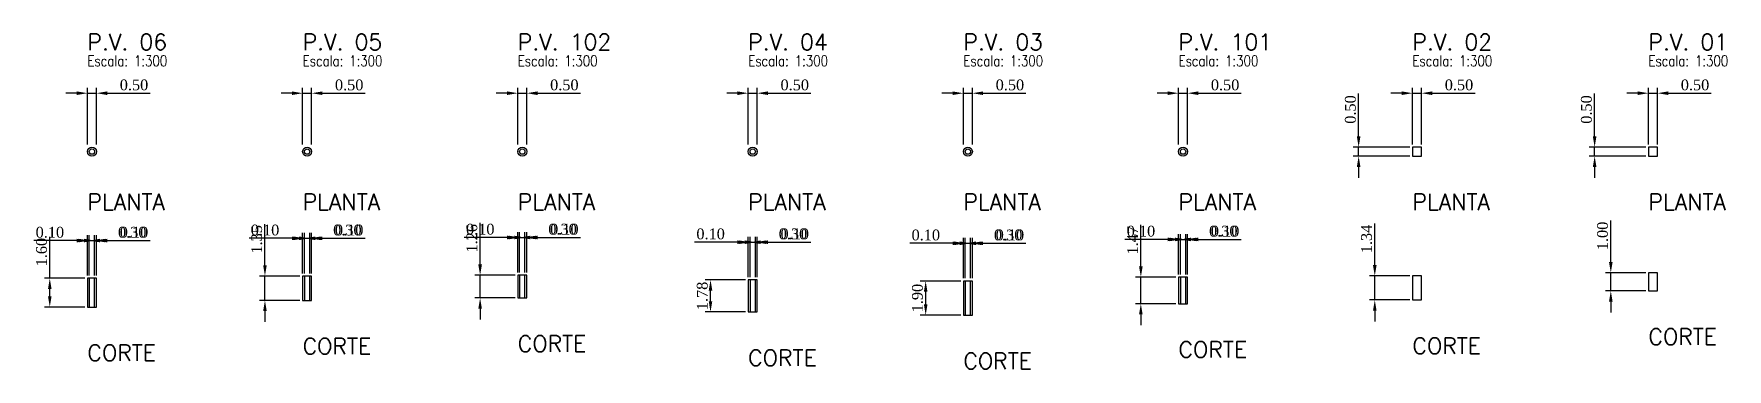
# Model space of a CAD drawing. Extents: x -44 to 14114764, y -20 to 289527804.
# Drawn here: x 360201.8 to 360296.2, y 7353289.8 to 7353308.5 of the extents above; entities that cross this region are included whole.
import ezdxf

# ---------------------------------------------------------------- set-up
doc = ezdxf.new("R2010")
doc.units = 0
doc.header["$PDMODE"] = 3
doc.header["$PDSIZE"] = 0.1
for name, color, linetype in [('DETALHE_POCO_COT', 8, 'Continuous'), ('DETALHE_POCO_FOR', 7, 'Continuous'), ('DETALHE_POCO_TIT', 5, 'Continuous'), ('DETALHE_POCO_TXT', 7, 'Continuous')]:
    doc.layers.add(name, color=color, linetype=linetype)
doc.styles.add('ROMANS', font='ROMANS.shx', dxfattribs={"height": 2})
doc.styles.get("Standard").update_dxf_attribs({"font": 'times.ttf'})
doc.dimstyles.new('ISO-25', dxfattribs={"dimtxt": 2.5, "dimasz": 2.5, "dimexe": 1.25, "dimexo": 0.625, "dimtad": 1, "dimtxsty": 'Standard', "dimcen": 2.5, "dimadec": 0, "dimazin": 0, "dimtfac": 1, "dimtmove": 0, "dimatfit": 3, "dimfxl": 1, "dimarcsym": 0})

# ---------------------------------------------------------------- blocks, each defined once
blk = doc.blocks.new('*D734')
at = {"layer": 'Defpoints', "color": 0, "transparency": 16777216}
for p in [(360205.302, 7353305.165), (360204.802, 7353302.165), (360205.302, 7353302.165)]:
    blk.add_point(p, dxfattribs=at)
at = {"layer": 'DETALHE_POCO_COT', "color": 0, "lineweight": -2, "transparency": 16777216}
for p, q in [((360204.802, 7353302.315), (360204.802, 7353305.465)), ((360205.302, 7353302.315), (360205.302, 7353305.465)), ((360204.202, 7353305.165), (360203.602, 7353305.165)), ((360204.802, 7353305.165), (360205.302, 7353305.165)), ((360205.902, 7353305.165), (360208.289, 7353305.165))]:
    blk.add_line(p, q, dxfattribs=at)
at = {"layer": 'DETALHE_POCO_COT', "color": 0, "transparency": 16777216}
for points in [[(360204.202, 7353305.265), (360204.202, 7353305.065), (360204.802, 7353305.165)], [(360205.902, 7353305.265), (360205.902, 7353305.065), (360205.302, 7353305.165)]]:
    blk.add_solid(points, dxfattribs=at)
at = {"layer": 'DETALHE_POCO_COT', "color": 0, "transparency": 16777216, "insert": (360207.395, 7353305.621), "char_height": 0.6, "attachment_point": 5}
blk.add_mtext('0.50', dxfattribs=at)
blk = doc.blocks.new('*D735')
at = {"layer": 'Defpoints', "color": 0, "transparency": 16777216}
for p in [(360202.702, 7353294.865), (360204.802, 7353294.865), (360204.802, 7353293.265)]:
    blk.add_point(p, dxfattribs=at)
at = {"layer": 'DETALHE_POCO_COT', "color": 0, "lineweight": -2, "transparency": 16777216}
for p, q in [((360202.702, 7353294.865), (360202.702, 7353297.18)), ((360204.652, 7353294.865), (360202.402, 7353294.865)), ((360202.702, 7353293.865), (360202.702, 7353294.265)), ((360204.652, 7353293.265), (360202.402, 7353293.265))]:
    blk.add_line(p, q, dxfattribs=at)
at = {"layer": 'DETALHE_POCO_COT', "color": 0, "transparency": 16777216}
for points in [[(360202.602, 7353294.265), (360202.802, 7353294.265), (360202.702, 7353294.865)], [(360202.602, 7353293.865), (360202.802, 7353293.865), (360202.702, 7353293.265)]]:
    blk.add_solid(points, dxfattribs=at)
at = {"layer": 'DETALHE_POCO_COT', "color": 0, "transparency": 16777216, "insert": (360202.246, 7353296.323), "char_height": 0.6, "attachment_point": 5, "rotation": 90}
blk.add_mtext('1.60', dxfattribs=at)
blk = doc.blocks.new('*D736')
at = {"layer": 'Defpoints', "color": 0, "transparency": 16777216}
for p in [(360204.902, 7353296.965), (360204.802, 7353294.865), (360204.902, 7353294.865)]:
    blk.add_point(p, dxfattribs=at)
at = {"layer": 'DETALHE_POCO_COT', "color": 0, "lineweight": -2, "transparency": 16777216}
for p, q in [((360204.202, 7353296.965), (360201.815, 7353296.965)), ((360204.802, 7353295.015), (360204.802, 7353297.265)), ((360204.902, 7353296.965), (360204.802, 7353296.965)), ((360204.902, 7353295.015), (360204.902, 7353297.265)), ((360205.502, 7353296.965), (360206.102, 7353296.965))]:
    blk.add_line(p, q, dxfattribs=at)
at = {"layer": 'DETALHE_POCO_COT', "color": 0, "transparency": 16777216}
for points in [[(360204.202, 7353297.065), (360204.202, 7353296.865), (360204.802, 7353296.965)], [(360205.502, 7353297.065), (360205.502, 7353296.865), (360204.902, 7353296.965)]]:
    blk.add_solid(points, dxfattribs=at)
at = {"layer": 'DETALHE_POCO_COT', "color": 0, "transparency": 16777216, "insert": (360202.708, 7353297.421), "char_height": 0.6, "attachment_point": 5}
blk.add_mtext('0.10', dxfattribs=at)
blk = doc.blocks.new('*D737')
at = {"layer": 'Defpoints', "color": 0, "transparency": 16777216}
for p in [(360205.202, 7353296.965), (360204.902, 7353294.865), (360205.202, 7353294.865)]:
    blk.add_point(p, dxfattribs=at)
at = {"layer": 'DETALHE_POCO_COT', "color": 0, "lineweight": -2, "transparency": 16777216}
for p, q in [((360204.302, 7353296.965), (360203.702, 7353296.965)), ((360204.902, 7353295.015), (360204.902, 7353297.265)), ((360204.902, 7353296.965), (360205.202, 7353296.965)), ((360205.202, 7353295.015), (360205.202, 7353297.265)), ((360205.802, 7353296.965), (360208.189, 7353296.965))]:
    blk.add_line(p, q, dxfattribs=at)
at = {"layer": 'DETALHE_POCO_COT', "color": 0, "transparency": 16777216}
for points in [[(360204.302, 7353297.065), (360204.302, 7353296.865), (360204.902, 7353296.965)], [(360205.802, 7353297.065), (360205.802, 7353296.865), (360205.202, 7353296.965)]]:
    blk.add_solid(points, dxfattribs=at)
at = {"layer": 'DETALHE_POCO_COT', "color": 0, "transparency": 16777216, "insert": (360207.295, 7353297.421), "char_height": 0.6, "attachment_point": 5}
blk.add_mtext('0.30', dxfattribs=at)
blk = doc.blocks.new('*D738')
at = {"layer": 'Defpoints', "color": 0, "transparency": 16777216}
for p in [(360205.302, 7353296.965), (360205.202, 7353294.865), (360205.302, 7353294.865)]:
    blk.add_point(p, dxfattribs=at)
at = {"layer": 'DETALHE_POCO_COT', "color": 0, "lineweight": -2, "transparency": 16777216}
for p, q in [((360204.602, 7353296.965), (360204.002, 7353296.965)), ((360205.202, 7353295.015), (360205.202, 7353297.265)), ((360205.202, 7353296.965), (360205.302, 7353296.965)), ((360205.302, 7353295.015), (360205.302, 7353297.265)), ((360205.902, 7353296.965), (360208.289, 7353296.965))]:
    blk.add_line(p, q, dxfattribs=at)
at = {"layer": 'DETALHE_POCO_COT', "color": 0, "transparency": 16777216}
for points in [[(360204.602, 7353297.065), (360204.602, 7353296.865), (360205.202, 7353296.965)], [(360205.902, 7353297.065), (360205.902, 7353296.865), (360205.302, 7353296.965)]]:
    blk.add_solid(points, dxfattribs=at)
at = {"layer": 'DETALHE_POCO_COT', "color": 0, "transparency": 16777216, "insert": (360207.395, 7353297.421), "char_height": 0.6, "attachment_point": 5}
blk.add_mtext('0.10', dxfattribs=at)
blk = doc.blocks.new('*D739')
at = {"layer": 'Defpoints', "color": 0, "transparency": 16777216}
for p in [(360217.291, 7353305.165), (360216.791, 7353302.165), (360217.291, 7353302.165)]:
    blk.add_point(p, dxfattribs=at)
at = {"layer": 'DETALHE_POCO_COT', "color": 0, "lineweight": -2, "transparency": 16777216}
for p, q in [((360216.791, 7353302.315), (360216.791, 7353305.465)), ((360217.291, 7353302.315), (360217.291, 7353305.465)), ((360216.191, 7353305.165), (360215.591, 7353305.165)), ((360216.791, 7353305.165), (360217.291, 7353305.165)), ((360217.891, 7353305.165), (360220.277, 7353305.165))]:
    blk.add_line(p, q, dxfattribs=at)
at = {"layer": 'DETALHE_POCO_COT', "color": 0, "transparency": 16777216}
for points in [[(360216.191, 7353305.265), (360216.191, 7353305.065), (360216.791, 7353305.165)], [(360217.891, 7353305.265), (360217.891, 7353305.065), (360217.291, 7353305.165)]]:
    blk.add_solid(points, dxfattribs=at)
at = {"layer": 'DETALHE_POCO_COT', "color": 0, "transparency": 16777216, "insert": (360219.384, 7353305.621), "char_height": 0.6, "attachment_point": 5}
blk.add_mtext('0.50', dxfattribs=at)
blk = doc.blocks.new('*D740')
at = {"layer": 'Defpoints', "color": 0, "transparency": 16777216}
for p in [(360214.691, 7353294.99), (360216.791, 7353294.99), (360216.791, 7353293.639)]:
    blk.add_point(p, dxfattribs=at)
at = {"layer": 'DETALHE_POCO_COT', "color": 0, "lineweight": -2, "transparency": 16777216}
for p, q in [((360214.691, 7353295.59), (360214.691, 7353297.878)), ((360216.641, 7353294.99), (360214.391, 7353294.99)), ((360214.691, 7353293.639), (360214.691, 7353294.99)), ((360216.641, 7353293.639), (360214.391, 7353293.639)), ((360214.691, 7353293.039), (360214.691, 7353292.439))]:
    blk.add_line(p, q, dxfattribs=at)
at = {"layer": 'DETALHE_POCO_COT', "color": 0, "transparency": 16777216}
for points in [[(360214.591, 7353295.59), (360214.791, 7353295.59), (360214.691, 7353294.99)], [(360214.591, 7353293.039), (360214.791, 7353293.039), (360214.691, 7353293.639)]]:
    blk.add_solid(points, dxfattribs=at)
at = {"layer": 'DETALHE_POCO_COT', "color": 0, "transparency": 16777216, "insert": (360214.235, 7353297.034), "char_height": 0.6, "attachment_point": 5, "rotation": 90}
blk.add_mtext('1.35', dxfattribs=at)
blk = doc.blocks.new('*D741')
at = {"layer": 'Defpoints', "color": 0, "transparency": 16777216}
for p in [(360216.891, 7353297.09), (360216.791, 7353294.99), (360216.891, 7353294.99)]:
    blk.add_point(p, dxfattribs=at)
at = {"layer": 'DETALHE_POCO_COT', "color": 0, "lineweight": -2, "transparency": 16777216}
for p, q in [((360216.191, 7353297.09), (360213.804, 7353297.09)), ((360216.791, 7353295.14), (360216.791, 7353297.39)), ((360216.891, 7353297.09), (360216.791, 7353297.09)), ((360216.891, 7353295.14), (360216.891, 7353297.39)), ((360217.491, 7353297.09), (360218.091, 7353297.09))]:
    blk.add_line(p, q, dxfattribs=at)
at = {"layer": 'DETALHE_POCO_COT', "color": 0, "transparency": 16777216}
for points in [[(360216.191, 7353297.19), (360216.191, 7353296.99), (360216.791, 7353297.09)], [(360217.491, 7353297.19), (360217.491, 7353296.99), (360216.891, 7353297.09)]]:
    blk.add_solid(points, dxfattribs=at)
at = {"layer": 'DETALHE_POCO_COT', "color": 0, "transparency": 16777216, "insert": (360214.697, 7353297.546), "char_height": 0.6, "attachment_point": 5}
blk.add_mtext('0.10', dxfattribs=at)
blk = doc.blocks.new('*D742')
at = {"layer": 'Defpoints', "color": 0, "transparency": 16777216}
for p in [(360217.191, 7353297.09), (360216.891, 7353294.99), (360217.191, 7353294.99)]:
    blk.add_point(p, dxfattribs=at)
at = {"layer": 'DETALHE_POCO_COT', "color": 0, "lineweight": -2, "transparency": 16777216}
for p, q in [((360216.291, 7353297.09), (360215.691, 7353297.09)), ((360216.891, 7353295.14), (360216.891, 7353297.39)), ((360216.891, 7353297.09), (360217.191, 7353297.09)), ((360217.191, 7353295.14), (360217.191, 7353297.39)), ((360217.791, 7353297.09), (360220.177, 7353297.09))]:
    blk.add_line(p, q, dxfattribs=at)
at = {"layer": 'DETALHE_POCO_COT', "color": 0, "transparency": 16777216}
for points in [[(360216.291, 7353297.19), (360216.291, 7353296.99), (360216.891, 7353297.09)], [(360217.791, 7353297.19), (360217.791, 7353296.99), (360217.191, 7353297.09)]]:
    blk.add_solid(points, dxfattribs=at)
at = {"layer": 'DETALHE_POCO_COT', "color": 0, "transparency": 16777216, "insert": (360219.284, 7353297.546), "char_height": 0.6, "attachment_point": 5}
blk.add_mtext('0.30', dxfattribs=at)
blk = doc.blocks.new('*D743')
at = {"layer": 'Defpoints', "color": 0, "transparency": 16777216}
for p in [(360217.291, 7353297.09), (360217.191, 7353294.99), (360217.291, 7353294.99)]:
    blk.add_point(p, dxfattribs=at)
at = {"layer": 'DETALHE_POCO_COT', "color": 0, "lineweight": -2, "transparency": 16777216}
for p, q in [((360216.591, 7353297.09), (360215.991, 7353297.09)), ((360217.191, 7353295.14), (360217.191, 7353297.39)), ((360217.191, 7353297.09), (360217.291, 7353297.09)), ((360217.291, 7353295.14), (360217.291, 7353297.39)), ((360217.891, 7353297.09), (360220.277, 7353297.09))]:
    blk.add_line(p, q, dxfattribs=at)
at = {"layer": 'DETALHE_POCO_COT', "color": 0, "transparency": 16777216}
for points in [[(360216.591, 7353297.19), (360216.591, 7353296.99), (360217.191, 7353297.09)], [(360217.891, 7353297.19), (360217.891, 7353296.99), (360217.291, 7353297.09)]]:
    blk.add_solid(points, dxfattribs=at)
at = {"layer": 'DETALHE_POCO_COT', "color": 0, "transparency": 16777216, "insert": (360219.384, 7353297.546), "char_height": 0.6, "attachment_point": 5}
blk.add_mtext('0.10', dxfattribs=at)
blk = doc.blocks.new('*D744')
at = {"layer": 'Defpoints', "color": 0, "transparency": 16777216}
for p in [(360229.279, 7353305.165), (360228.779, 7353302.165), (360229.279, 7353302.165)]:
    blk.add_point(p, dxfattribs=at)
at = {"layer": 'DETALHE_POCO_COT', "color": 0, "lineweight": -2, "transparency": 16777216}
for p, q in [((360228.779, 7353302.315), (360228.779, 7353305.465)), ((360229.279, 7353302.315), (360229.279, 7353305.465)), ((360228.179, 7353305.165), (360227.579, 7353305.165)), ((360228.779, 7353305.165), (360229.279, 7353305.165)), ((360229.879, 7353305.165), (360232.266, 7353305.165))]:
    blk.add_line(p, q, dxfattribs=at)
at = {"layer": 'DETALHE_POCO_COT', "color": 0, "transparency": 16777216}
for points in [[(360228.179, 7353305.265), (360228.179, 7353305.065), (360228.779, 7353305.165)], [(360229.879, 7353305.265), (360229.879, 7353305.065), (360229.279, 7353305.165)]]:
    blk.add_solid(points, dxfattribs=at)
at = {"layer": 'DETALHE_POCO_COT', "color": 0, "transparency": 16777216, "insert": (360231.373, 7353305.621), "char_height": 0.6, "attachment_point": 5}
blk.add_mtext('0.50', dxfattribs=at)
blk = doc.blocks.new('*D745')
at = {"layer": 'Defpoints', "color": 0, "transparency": 16777216}
for p in [(360226.679, 7353295.036), (360228.779, 7353295.036), (360228.779, 7353293.776)]:
    blk.add_point(p, dxfattribs=at)
at = {"layer": 'DETALHE_POCO_COT', "color": 0, "lineweight": -2, "transparency": 16777216}
for p, q in [((360226.679, 7353295.636), (360226.679, 7353297.948)), ((360228.629, 7353295.036), (360226.379, 7353295.036)), ((360226.679, 7353293.776), (360226.679, 7353295.036)), ((360228.629, 7353293.776), (360226.379, 7353293.776)), ((360226.679, 7353293.176), (360226.679, 7353292.576))]:
    blk.add_line(p, q, dxfattribs=at)
at = {"layer": 'DETALHE_POCO_COT', "color": 0, "transparency": 16777216}
for points in [[(360226.579, 7353295.636), (360226.779, 7353295.636), (360226.679, 7353295.036)], [(360226.579, 7353293.176), (360226.779, 7353293.176), (360226.679, 7353293.776)]]:
    blk.add_solid(points, dxfattribs=at)
at = {"layer": 'DETALHE_POCO_COT', "color": 0, "transparency": 16777216, "insert": (360226.223, 7353297.092), "char_height": 0.6, "attachment_point": 5, "rotation": 90}
blk.add_mtext('1.26', dxfattribs=at)
blk = doc.blocks.new('*D746')
at = {"layer": 'Defpoints', "color": 0, "transparency": 16777216}
for p in [(360228.879, 7353297.136), (360228.779, 7353295.036), (360228.879, 7353295.036)]:
    blk.add_point(p, dxfattribs=at)
at = {"layer": 'DETALHE_POCO_COT', "color": 0, "lineweight": -2, "transparency": 16777216}
for p, q in [((360228.179, 7353297.136), (360225.793, 7353297.136)), ((360228.779, 7353295.186), (360228.779, 7353297.436)), ((360228.879, 7353297.136), (360228.779, 7353297.136)), ((360228.879, 7353295.186), (360228.879, 7353297.436)), ((360229.479, 7353297.136), (360230.079, 7353297.136))]:
    blk.add_line(p, q, dxfattribs=at)
at = {"layer": 'DETALHE_POCO_COT', "color": 0, "transparency": 16777216}
for points in [[(360228.179, 7353297.236), (360228.179, 7353297.036), (360228.779, 7353297.136)], [(360229.479, 7353297.236), (360229.479, 7353297.036), (360228.879, 7353297.136)]]:
    blk.add_solid(points, dxfattribs=at)
at = {"layer": 'DETALHE_POCO_COT', "color": 0, "transparency": 16777216, "insert": (360226.686, 7353297.592), "char_height": 0.6, "attachment_point": 5}
blk.add_mtext('0.10', dxfattribs=at)
blk = doc.blocks.new('*D747')
at = {"layer": 'Defpoints', "color": 0, "transparency": 16777216}
for p in [(360229.179, 7353297.136), (360228.879, 7353295.036), (360229.179, 7353295.036)]:
    blk.add_point(p, dxfattribs=at)
at = {"layer": 'DETALHE_POCO_COT', "color": 0, "lineweight": -2, "transparency": 16777216}
for p, q in [((360228.279, 7353297.136), (360227.679, 7353297.136)), ((360228.879, 7353295.186), (360228.879, 7353297.436)), ((360228.879, 7353297.136), (360229.179, 7353297.136)), ((360229.179, 7353295.186), (360229.179, 7353297.436)), ((360229.779, 7353297.136), (360232.166, 7353297.136))]:
    blk.add_line(p, q, dxfattribs=at)
at = {"layer": 'DETALHE_POCO_COT', "color": 0, "transparency": 16777216}
for points in [[(360228.279, 7353297.236), (360228.279, 7353297.036), (360228.879, 7353297.136)], [(360229.779, 7353297.236), (360229.779, 7353297.036), (360229.179, 7353297.136)]]:
    blk.add_solid(points, dxfattribs=at)
at = {"layer": 'DETALHE_POCO_COT', "color": 0, "transparency": 16777216, "insert": (360231.273, 7353297.592), "char_height": 0.6, "attachment_point": 5}
blk.add_mtext('0.30', dxfattribs=at)
blk = doc.blocks.new('*D748')
at = {"layer": 'Defpoints', "color": 0, "transparency": 16777216}
for p in [(360229.279, 7353297.136), (360229.179, 7353295.036), (360229.279, 7353295.036)]:
    blk.add_point(p, dxfattribs=at)
at = {"layer": 'DETALHE_POCO_COT', "color": 0, "lineweight": -2, "transparency": 16777216}
for p, q in [((360228.579, 7353297.136), (360227.979, 7353297.136)), ((360229.179, 7353295.186), (360229.179, 7353297.436)), ((360229.179, 7353297.136), (360229.279, 7353297.136)), ((360229.279, 7353295.186), (360229.279, 7353297.436)), ((360229.879, 7353297.136), (360232.266, 7353297.136))]:
    blk.add_line(p, q, dxfattribs=at)
at = {"layer": 'DETALHE_POCO_COT', "color": 0, "transparency": 16777216}
for points in [[(360228.579, 7353297.236), (360228.579, 7353297.036), (360229.179, 7353297.136)], [(360229.879, 7353297.236), (360229.879, 7353297.036), (360229.279, 7353297.136)]]:
    blk.add_solid(points, dxfattribs=at)
at = {"layer": 'DETALHE_POCO_COT', "color": 0, "transparency": 16777216, "insert": (360231.373, 7353297.592), "char_height": 0.6, "attachment_point": 5}
blk.add_mtext('0.10', dxfattribs=at)
blk = doc.blocks.new('*D749')
at = {"layer": 'Defpoints', "color": 0, "transparency": 16777216}
for p in [(360242.117, 7353305.165), (360241.617, 7353302.165), (360242.117, 7353302.165)]:
    blk.add_point(p, dxfattribs=at)
at = {"layer": 'DETALHE_POCO_COT', "color": 0, "lineweight": -2, "transparency": 16777216}
for p, q in [((360241.617, 7353302.315), (360241.617, 7353305.465)), ((360242.117, 7353302.315), (360242.117, 7353305.465)), ((360241.017, 7353305.165), (360240.417, 7353305.165)), ((360241.617, 7353305.165), (360242.117, 7353305.165)), ((360242.717, 7353305.165), (360245.104, 7353305.165))]:
    blk.add_line(p, q, dxfattribs=at)
at = {"layer": 'DETALHE_POCO_COT', "color": 0, "transparency": 16777216}
for points in [[(360241.017, 7353305.265), (360241.017, 7353305.065), (360241.617, 7353305.165)], [(360242.717, 7353305.265), (360242.717, 7353305.065), (360242.117, 7353305.165)]]:
    blk.add_solid(points, dxfattribs=at)
at = {"layer": 'DETALHE_POCO_COT', "color": 0, "transparency": 16777216, "insert": (360244.21, 7353305.621), "char_height": 0.6, "attachment_point": 5}
blk.add_mtext('0.50', dxfattribs=at)
blk = doc.blocks.new('*D750')
at = {"layer": 'Defpoints', "color": 0, "transparency": 16777216}
for p in [(360239.517, 7353294.774), (360241.617, 7353294.774), (360241.617, 7353292.99)]:
    blk.add_point(p, dxfattribs=at)
at = {"layer": 'DETALHE_POCO_COT', "color": 0, "lineweight": -2, "transparency": 16777216}
for p, q in [((360241.467, 7353294.774), (360239.217, 7353294.774)), ((360239.517, 7353293.59), (360239.517, 7353294.174)), ((360241.467, 7353292.99), (360239.217, 7353292.99))]:
    blk.add_line(p, q, dxfattribs=at)
at = {"layer": 'DETALHE_POCO_COT', "color": 0, "transparency": 16777216}
for points in [[(360239.417, 7353294.174), (360239.617, 7353294.174), (360239.517, 7353294.774)], [(360239.417, 7353293.59), (360239.617, 7353293.59), (360239.517, 7353292.99)]]:
    blk.add_solid(points, dxfattribs=at)
at = {"layer": 'DETALHE_POCO_COT', "color": 0, "transparency": 16777216, "insert": (360239.061, 7353293.882), "char_height": 0.6, "attachment_point": 5, "rotation": 90}
blk.add_mtext('1.78', dxfattribs=at)
blk = doc.blocks.new('*D751')
at = {"layer": 'Defpoints', "color": 0, "transparency": 16777216}
for p in [(360241.717, 7353296.874), (360241.617, 7353294.774), (360241.717, 7353294.774)]:
    blk.add_point(p, dxfattribs=at)
at = {"layer": 'DETALHE_POCO_COT', "color": 0, "lineweight": -2, "transparency": 16777216}
for p, q in [((360241.617, 7353294.924), (360241.617, 7353297.174)), ((360241.717, 7353294.924), (360241.717, 7353297.174)), ((360241.017, 7353296.874), (360238.63, 7353296.874)), ((360241.717, 7353296.874), (360241.617, 7353296.874)), ((360242.317, 7353296.874), (360242.917, 7353296.874))]:
    blk.add_line(p, q, dxfattribs=at)
at = {"layer": 'DETALHE_POCO_COT', "color": 0, "transparency": 16777216}
for points in [[(360241.017, 7353296.974), (360241.017, 7353296.774), (360241.617, 7353296.874)], [(360242.317, 7353296.974), (360242.317, 7353296.774), (360241.717, 7353296.874)]]:
    blk.add_solid(points, dxfattribs=at)
at = {"layer": 'DETALHE_POCO_COT', "color": 0, "transparency": 16777216, "insert": (360239.523, 7353297.33), "char_height": 0.6, "attachment_point": 5}
blk.add_mtext('0.10', dxfattribs=at)
blk = doc.blocks.new('*D752')
at = {"layer": 'Defpoints', "color": 0, "transparency": 16777216}
for p in [(360242.017, 7353296.874), (360241.717, 7353294.774), (360242.017, 7353294.774)]:
    blk.add_point(p, dxfattribs=at)
at = {"layer": 'DETALHE_POCO_COT', "color": 0, "lineweight": -2, "transparency": 16777216}
for p, q in [((360241.717, 7353294.924), (360241.717, 7353297.174)), ((360242.017, 7353294.924), (360242.017, 7353297.174)), ((360241.117, 7353296.874), (360240.517, 7353296.874)), ((360241.717, 7353296.874), (360242.017, 7353296.874)), ((360242.617, 7353296.874), (360245.004, 7353296.874))]:
    blk.add_line(p, q, dxfattribs=at)
at = {"layer": 'DETALHE_POCO_COT', "color": 0, "transparency": 16777216}
for points in [[(360241.117, 7353296.974), (360241.117, 7353296.774), (360241.717, 7353296.874)], [(360242.617, 7353296.974), (360242.617, 7353296.774), (360242.017, 7353296.874)]]:
    blk.add_solid(points, dxfattribs=at)
at = {"layer": 'DETALHE_POCO_COT', "color": 0, "transparency": 16777216, "insert": (360244.11, 7353297.33), "char_height": 0.6, "attachment_point": 5}
blk.add_mtext('0.30', dxfattribs=at)
blk = doc.blocks.new('*D753')
at = {"layer": 'Defpoints', "color": 0, "transparency": 16777216}
for p in [(360242.117, 7353296.874), (360242.017, 7353294.774), (360242.117, 7353294.774)]:
    blk.add_point(p, dxfattribs=at)
at = {"layer": 'DETALHE_POCO_COT', "color": 0, "lineweight": -2, "transparency": 16777216}
for p, q in [((360242.017, 7353294.924), (360242.017, 7353297.174)), ((360242.117, 7353294.924), (360242.117, 7353297.174)), ((360241.417, 7353296.874), (360240.817, 7353296.874)), ((360242.017, 7353296.874), (360242.117, 7353296.874)), ((360242.717, 7353296.874), (360245.104, 7353296.874))]:
    blk.add_line(p, q, dxfattribs=at)
at = {"layer": 'DETALHE_POCO_COT', "color": 0, "transparency": 16777216}
for points in [[(360241.417, 7353296.974), (360241.417, 7353296.774), (360242.017, 7353296.874)], [(360242.717, 7353296.974), (360242.717, 7353296.774), (360242.117, 7353296.874)]]:
    blk.add_solid(points, dxfattribs=at)
at = {"layer": 'DETALHE_POCO_COT', "color": 0, "transparency": 16777216, "insert": (360244.21, 7353297.33), "char_height": 0.6, "attachment_point": 5}
blk.add_mtext('0.10', dxfattribs=at)
blk = doc.blocks.new('*D754')
at = {"layer": 'Defpoints', "color": 0, "transparency": 16777216}
for p in [(360254.105, 7353305.165), (360253.605, 7353302.165), (360254.105, 7353302.165)]:
    blk.add_point(p, dxfattribs=at)
at = {"layer": 'DETALHE_POCO_COT', "color": 0, "lineweight": -2, "transparency": 16777216}
for p, q in [((360253.605, 7353302.315), (360253.605, 7353305.465)), ((360254.105, 7353302.315), (360254.105, 7353305.465)), ((360253.005, 7353305.165), (360252.405, 7353305.165)), ((360253.605, 7353305.165), (360254.105, 7353305.165)), ((360254.705, 7353305.165), (360257.092, 7353305.165))]:
    blk.add_line(p, q, dxfattribs=at)
at = {"layer": 'DETALHE_POCO_COT', "color": 0, "transparency": 16777216}
for points in [[(360253.005, 7353305.265), (360253.005, 7353305.065), (360253.605, 7353305.165)], [(360254.705, 7353305.265), (360254.705, 7353305.065), (360254.105, 7353305.165)]]:
    blk.add_solid(points, dxfattribs=at)
at = {"layer": 'DETALHE_POCO_COT', "color": 0, "transparency": 16777216, "insert": (360256.199, 7353305.621), "char_height": 0.6, "attachment_point": 5}
blk.add_mtext('0.50', dxfattribs=at)
blk = doc.blocks.new('*D755')
at = {"layer": 'Defpoints', "color": 0, "transparency": 16777216}
for p in [(360251.505, 7353294.714), (360253.605, 7353294.714), (360253.605, 7353292.813)]:
    blk.add_point(p, dxfattribs=at)
at = {"layer": 'DETALHE_POCO_COT', "color": 0, "lineweight": -2, "transparency": 16777216}
for p, q in [((360253.455, 7353294.714), (360251.205, 7353294.714)), ((360251.505, 7353293.413), (360251.505, 7353294.114)), ((360253.455, 7353292.813), (360251.205, 7353292.813))]:
    blk.add_line(p, q, dxfattribs=at)
at = {"layer": 'DETALHE_POCO_COT', "color": 0, "transparency": 16777216}
for points in [[(360251.405, 7353294.114), (360251.605, 7353294.114), (360251.505, 7353294.714)], [(360251.405, 7353293.413), (360251.605, 7353293.413), (360251.505, 7353292.813)]]:
    blk.add_solid(points, dxfattribs=at)
at = {"layer": 'DETALHE_POCO_COT', "color": 0, "transparency": 16777216, "insert": (360251.049, 7353293.764), "char_height": 0.6, "attachment_point": 5, "rotation": 90}
blk.add_mtext('1.90', dxfattribs=at)
blk = doc.blocks.new('*D756')
at = {"layer": 'Defpoints', "color": 0, "transparency": 16777216}
for p in [(360253.705, 7353296.814), (360253.605, 7353294.714), (360253.705, 7353294.714)]:
    blk.add_point(p, dxfattribs=at)
at = {"layer": 'DETALHE_POCO_COT', "color": 0, "lineweight": -2, "transparency": 16777216}
for p, q in [((360253.605, 7353294.864), (360253.605, 7353297.114)), ((360253.705, 7353294.864), (360253.705, 7353297.114)), ((360253.005, 7353296.814), (360250.619, 7353296.814)), ((360253.705, 7353296.814), (360253.605, 7353296.814)), ((360254.305, 7353296.814), (360254.905, 7353296.814))]:
    blk.add_line(p, q, dxfattribs=at)
at = {"layer": 'DETALHE_POCO_COT', "color": 0, "transparency": 16777216}
for points in [[(360253.005, 7353296.914), (360253.005, 7353296.714), (360253.605, 7353296.814)], [(360254.305, 7353296.914), (360254.305, 7353296.714), (360253.705, 7353296.814)]]:
    blk.add_solid(points, dxfattribs=at)
at = {"layer": 'DETALHE_POCO_COT', "color": 0, "transparency": 16777216, "insert": (360251.512, 7353297.27), "char_height": 0.6, "attachment_point": 5}
blk.add_mtext('0.10', dxfattribs=at)
blk = doc.blocks.new('*D757')
at = {"layer": 'Defpoints', "color": 0, "transparency": 16777216}
for p in [(360254.005, 7353296.814), (360253.705, 7353294.714), (360254.005, 7353294.714)]:
    blk.add_point(p, dxfattribs=at)
at = {"layer": 'DETALHE_POCO_COT', "color": 0, "lineweight": -2, "transparency": 16777216}
for p, q in [((360253.705, 7353294.864), (360253.705, 7353297.114)), ((360254.005, 7353294.864), (360254.005, 7353297.114)), ((360253.105, 7353296.814), (360252.505, 7353296.814)), ((360253.705, 7353296.814), (360254.005, 7353296.814)), ((360254.605, 7353296.814), (360256.992, 7353296.814))]:
    blk.add_line(p, q, dxfattribs=at)
at = {"layer": 'DETALHE_POCO_COT', "color": 0, "transparency": 16777216}
for points in [[(360253.105, 7353296.914), (360253.105, 7353296.714), (360253.705, 7353296.814)], [(360254.605, 7353296.914), (360254.605, 7353296.714), (360254.005, 7353296.814)]]:
    blk.add_solid(points, dxfattribs=at)
at = {"layer": 'DETALHE_POCO_COT', "color": 0, "transparency": 16777216, "insert": (360256.099, 7353297.27), "char_height": 0.6, "attachment_point": 5}
blk.add_mtext('0.30', dxfattribs=at)
blk = doc.blocks.new('*D758')
at = {"layer": 'Defpoints', "color": 0, "transparency": 16777216}
for p in [(360254.105, 7353296.814), (360254.005, 7353294.714), (360254.105, 7353294.714)]:
    blk.add_point(p, dxfattribs=at)
at = {"layer": 'DETALHE_POCO_COT', "color": 0, "lineweight": -2, "transparency": 16777216}
for p, q in [((360254.005, 7353294.864), (360254.005, 7353297.114)), ((360254.105, 7353294.864), (360254.105, 7353297.114)), ((360253.405, 7353296.814), (360252.805, 7353296.814)), ((360254.005, 7353296.814), (360254.105, 7353296.814)), ((360254.705, 7353296.814), (360257.092, 7353296.814))]:
    blk.add_line(p, q, dxfattribs=at)
at = {"layer": 'DETALHE_POCO_COT', "color": 0, "transparency": 16777216}
for points in [[(360253.405, 7353296.914), (360253.405, 7353296.714), (360254.005, 7353296.814)], [(360254.705, 7353296.914), (360254.705, 7353296.714), (360254.105, 7353296.814)]]:
    blk.add_solid(points, dxfattribs=at)
at = {"layer": 'DETALHE_POCO_COT', "color": 0, "transparency": 16777216, "insert": (360256.199, 7353297.27), "char_height": 0.6, "attachment_point": 5}
blk.add_mtext('0.10', dxfattribs=at)
blk = doc.blocks.new('*D759')
at = {"layer": 'Defpoints', "color": 0, "transparency": 16777216}
for p in [(360266.094, 7353305.165), (360265.594, 7353302.165), (360266.094, 7353302.165)]:
    blk.add_point(p, dxfattribs=at)
at = {"layer": 'DETALHE_POCO_COT', "color": 0, "lineweight": -2, "transparency": 16777216}
for p, q in [((360265.594, 7353302.315), (360265.594, 7353305.465)), ((360266.094, 7353302.315), (360266.094, 7353305.465)), ((360264.994, 7353305.165), (360264.394, 7353305.165)), ((360265.594, 7353305.165), (360266.094, 7353305.165)), ((360266.694, 7353305.165), (360269.081, 7353305.165))]:
    blk.add_line(p, q, dxfattribs=at)
at = {"layer": 'DETALHE_POCO_COT', "color": 0, "transparency": 16777216}
for points in [[(360264.994, 7353305.265), (360264.994, 7353305.065), (360265.594, 7353305.165)], [(360266.694, 7353305.265), (360266.694, 7353305.065), (360266.094, 7353305.165)]]:
    blk.add_solid(points, dxfattribs=at)
at = {"layer": 'DETALHE_POCO_COT', "color": 0, "transparency": 16777216, "insert": (360268.188, 7353305.621), "char_height": 0.6, "attachment_point": 5}
blk.add_mtext('0.50', dxfattribs=at)
blk = doc.blocks.new('*D760')
at = {"layer": 'Defpoints', "color": 0, "transparency": 16777216}
for p in [(360263.494, 7353294.928), (360265.594, 7353294.928), (360265.594, 7353293.453)]:
    blk.add_point(p, dxfattribs=at)
at = {"layer": 'DETALHE_POCO_COT', "color": 0, "lineweight": -2, "transparency": 16777216}
for p, q in [((360263.494, 7353295.528), (360263.494, 7353297.835)), ((360265.444, 7353294.928), (360263.194, 7353294.928)), ((360263.494, 7353293.453), (360263.494, 7353294.928)), ((360265.444, 7353293.453), (360263.194, 7353293.453)), ((360263.494, 7353292.853), (360263.494, 7353292.253))]:
    blk.add_line(p, q, dxfattribs=at)
at = {"layer": 'DETALHE_POCO_COT', "color": 0, "transparency": 16777216}
for points in [[(360263.394, 7353295.528), (360263.594, 7353295.528), (360263.494, 7353294.928)], [(360263.394, 7353292.853), (360263.594, 7353292.853), (360263.494, 7353293.453)]]:
    blk.add_solid(points, dxfattribs=at)
at = {"layer": 'DETALHE_POCO_COT', "color": 0, "transparency": 16777216, "insert": (360263.038, 7353296.982), "char_height": 0.6, "attachment_point": 5, "rotation": 90}
blk.add_mtext('1.47', dxfattribs=at)
blk = doc.blocks.new('*D761')
at = {"layer": 'Defpoints', "color": 0, "transparency": 16777216}
for p in [(360265.694, 7353297.028), (360265.594, 7353294.928), (360265.694, 7353294.928)]:
    blk.add_point(p, dxfattribs=at)
at = {"layer": 'DETALHE_POCO_COT', "color": 0, "lineweight": -2, "transparency": 16777216}
for p, q in [((360264.994, 7353297.028), (360262.607, 7353297.028)), ((360265.594, 7353295.078), (360265.594, 7353297.328)), ((360265.694, 7353297.028), (360265.594, 7353297.028)), ((360265.694, 7353295.078), (360265.694, 7353297.328)), ((360266.294, 7353297.028), (360266.894, 7353297.028))]:
    blk.add_line(p, q, dxfattribs=at)
at = {"layer": 'DETALHE_POCO_COT', "color": 0, "transparency": 16777216}
for points in [[(360264.994, 7353297.128), (360264.994, 7353296.928), (360265.594, 7353297.028)], [(360266.294, 7353297.128), (360266.294, 7353296.928), (360265.694, 7353297.028)]]:
    blk.add_solid(points, dxfattribs=at)
at = {"layer": 'DETALHE_POCO_COT', "color": 0, "transparency": 16777216, "insert": (360263.501, 7353297.484), "char_height": 0.6, "attachment_point": 5}
blk.add_mtext('0.10', dxfattribs=at)
blk = doc.blocks.new('*D762')
at = {"layer": 'Defpoints', "color": 0, "transparency": 16777216}
for p in [(360265.994, 7353297.028), (360265.694, 7353294.928), (360265.994, 7353294.928)]:
    blk.add_point(p, dxfattribs=at)
at = {"layer": 'DETALHE_POCO_COT', "color": 0, "lineweight": -2, "transparency": 16777216}
for p, q in [((360265.094, 7353297.028), (360264.494, 7353297.028)), ((360265.694, 7353295.078), (360265.694, 7353297.328)), ((360265.694, 7353297.028), (360265.994, 7353297.028)), ((360265.994, 7353295.078), (360265.994, 7353297.328)), ((360266.594, 7353297.028), (360268.981, 7353297.028))]:
    blk.add_line(p, q, dxfattribs=at)
at = {"layer": 'DETALHE_POCO_COT', "color": 0, "transparency": 16777216}
for points in [[(360265.094, 7353297.128), (360265.094, 7353296.928), (360265.694, 7353297.028)], [(360266.594, 7353297.128), (360266.594, 7353296.928), (360265.994, 7353297.028)]]:
    blk.add_solid(points, dxfattribs=at)
at = {"layer": 'DETALHE_POCO_COT', "color": 0, "transparency": 16777216, "insert": (360268.088, 7353297.484), "char_height": 0.6, "attachment_point": 5}
blk.add_mtext('0.30', dxfattribs=at)
blk = doc.blocks.new('*D763')
at = {"layer": 'Defpoints', "color": 0, "transparency": 16777216}
for p in [(360266.094, 7353297.028), (360265.994, 7353294.928), (360266.094, 7353294.928)]:
    blk.add_point(p, dxfattribs=at)
at = {"layer": 'DETALHE_POCO_COT', "color": 0, "lineweight": -2, "transparency": 16777216}
for p, q in [((360265.394, 7353297.028), (360264.794, 7353297.028)), ((360265.994, 7353295.078), (360265.994, 7353297.328)), ((360265.994, 7353297.028), (360266.094, 7353297.028)), ((360266.094, 7353295.078), (360266.094, 7353297.328)), ((360266.694, 7353297.028), (360269.081, 7353297.028))]:
    blk.add_line(p, q, dxfattribs=at)
at = {"layer": 'DETALHE_POCO_COT', "color": 0, "transparency": 16777216}
for points in [[(360265.394, 7353297.128), (360265.394, 7353296.928), (360265.994, 7353297.028)], [(360266.694, 7353297.128), (360266.694, 7353296.928), (360266.094, 7353297.028)]]:
    blk.add_solid(points, dxfattribs=at)
at = {"layer": 'DETALHE_POCO_COT', "color": 0, "transparency": 16777216, "insert": (360268.188, 7353297.484), "char_height": 0.6, "attachment_point": 5}
blk.add_mtext('0.10', dxfattribs=at)
blk = doc.blocks.new('*D764')
at = {"layer": 'Defpoints', "color": 0, "transparency": 16777216}
for p in [(360279.128, 7353305.165), (360278.628, 7353302.165), (360279.128, 7353302.165)]:
    blk.add_point(p, dxfattribs=at)
at = {"layer": 'DETALHE_POCO_COT', "color": 0, "lineweight": -2, "transparency": 16777216}
for p, q in [((360278.628, 7353302.315), (360278.628, 7353305.465)), ((360279.128, 7353302.315), (360279.128, 7353305.465)), ((360278.028, 7353305.165), (360277.428, 7353305.165)), ((360278.628, 7353305.165), (360279.128, 7353305.165)), ((360279.728, 7353305.165), (360282.115, 7353305.165))]:
    blk.add_line(p, q, dxfattribs=at)
at = {"layer": 'DETALHE_POCO_COT', "color": 0, "transparency": 16777216}
for points in [[(360278.028, 7353305.265), (360278.028, 7353305.065), (360278.628, 7353305.165)], [(360279.728, 7353305.265), (360279.728, 7353305.065), (360279.128, 7353305.165)]]:
    blk.add_solid(points, dxfattribs=at)
at = {"layer": 'DETALHE_POCO_COT', "color": 0, "transparency": 16777216, "insert": (360281.221, 7353305.621), "char_height": 0.6, "attachment_point": 5}
blk.add_mtext('0.50', dxfattribs=at)
blk = doc.blocks.new('*D765')
at = {"layer": 'Defpoints', "color": 0, "transparency": 16777216}
for p in [(360275.628, 7353302.165), (360278.628, 7353302.165), (360278.628, 7353301.665)]:
    blk.add_point(p, dxfattribs=at)
at = {"layer": 'DETALHE_POCO_COT', "color": 0, "lineweight": -2, "transparency": 16777216}
for p, q in [((360275.628, 7353302.765), (360275.628, 7353305.152)), ((360278.478, 7353302.165), (360275.328, 7353302.165)), ((360278.478, 7353301.665), (360275.328, 7353301.665)), ((360275.628, 7353301.665), (360275.628, 7353302.165)), ((360275.628, 7353301.065), (360275.628, 7353300.465))]:
    blk.add_line(p, q, dxfattribs=at)
at = {"layer": 'DETALHE_POCO_COT', "color": 0, "transparency": 16777216}
for points in [[(360275.528, 7353302.765), (360275.728, 7353302.765), (360275.628, 7353302.165)], [(360275.528, 7353301.065), (360275.728, 7353301.065), (360275.628, 7353301.665)]]:
    blk.add_solid(points, dxfattribs=at)
at = {"layer": 'DETALHE_POCO_COT', "color": 0, "transparency": 16777216, "insert": (360275.172, 7353304.259), "char_height": 0.6, "attachment_point": 5, "rotation": 90}
blk.add_mtext('0.50', dxfattribs=at)
blk = doc.blocks.new('*D766')
at = {"layer": 'Defpoints', "color": 0, "transparency": 16777216}
for p in [(360276.528, 7353294.997), (360278.628, 7353294.997), (360278.628, 7353293.66)]:
    blk.add_point(p, dxfattribs=at)
at = {"layer": 'DETALHE_POCO_COT', "color": 0, "lineweight": -2, "transparency": 16777216}
for p, q in [((360276.528, 7353295.597), (360276.528, 7353297.913)), ((360278.478, 7353294.997), (360276.228, 7353294.997)), ((360276.528, 7353293.66), (360276.528, 7353294.997)), ((360278.478, 7353293.66), (360276.228, 7353293.66)), ((360276.528, 7353293.06), (360276.528, 7353292.46))]:
    blk.add_line(p, q, dxfattribs=at)
at = {"layer": 'DETALHE_POCO_COT', "color": 0, "transparency": 16777216}
for points in [[(360276.428, 7353295.597), (360276.628, 7353295.597), (360276.528, 7353294.997)], [(360276.428, 7353293.06), (360276.628, 7353293.06), (360276.528, 7353293.66)]]:
    blk.add_solid(points, dxfattribs=at)
at = {"layer": 'DETALHE_POCO_COT', "color": 0, "transparency": 16777216, "insert": (360276.072, 7353297.055), "char_height": 0.6, "attachment_point": 5, "rotation": 90}
blk.add_mtext('1.34', dxfattribs=at)
blk = doc.blocks.new('*D767')
at = {"layer": 'Defpoints', "color": 0, "transparency": 16777216}
for p in [(360292.278, 7353305.165), (360291.778, 7353302.165), (360292.278, 7353302.165)]:
    blk.add_point(p, dxfattribs=at)
at = {"layer": 'DETALHE_POCO_COT', "color": 0, "lineweight": -2, "transparency": 16777216}
for p, q in [((360291.778, 7353302.315), (360291.778, 7353305.465)), ((360292.278, 7353302.315), (360292.278, 7353305.465)), ((360291.178, 7353305.165), (360290.578, 7353305.165)), ((360291.778, 7353305.165), (360292.278, 7353305.165)), ((360292.878, 7353305.165), (360295.265, 7353305.165))]:
    blk.add_line(p, q, dxfattribs=at)
at = {"layer": 'DETALHE_POCO_COT', "color": 0, "transparency": 16777216}
for points in [[(360291.178, 7353305.265), (360291.178, 7353305.065), (360291.778, 7353305.165)], [(360292.878, 7353305.265), (360292.878, 7353305.065), (360292.278, 7353305.165)]]:
    blk.add_solid(points, dxfattribs=at)
at = {"layer": 'DETALHE_POCO_COT', "color": 0, "transparency": 16777216, "insert": (360294.372, 7353305.621), "char_height": 0.6, "attachment_point": 5}
blk.add_mtext('0.50', dxfattribs=at)
blk = doc.blocks.new('*D768')
at = {"layer": 'Defpoints', "color": 0, "transparency": 16777216}
for p in [(360288.778, 7353302.165), (360291.778, 7353302.165), (360291.778, 7353301.665)]:
    blk.add_point(p, dxfattribs=at)
at = {"layer": 'DETALHE_POCO_COT', "color": 0, "lineweight": -2, "transparency": 16777216}
for p, q in [((360288.778, 7353302.765), (360288.778, 7353305.152)), ((360291.628, 7353302.165), (360288.478, 7353302.165)), ((360291.628, 7353301.665), (360288.478, 7353301.665)), ((360288.778, 7353301.665), (360288.778, 7353302.165)), ((360288.778, 7353301.065), (360288.778, 7353300.465))]:
    blk.add_line(p, q, dxfattribs=at)
at = {"layer": 'DETALHE_POCO_COT', "color": 0, "transparency": 16777216}
for points in [[(360288.678, 7353302.765), (360288.878, 7353302.765), (360288.778, 7353302.165)], [(360288.678, 7353301.065), (360288.878, 7353301.065), (360288.778, 7353301.665)]]:
    blk.add_solid(points, dxfattribs=at)
at = {"layer": 'DETALHE_POCO_COT', "color": 0, "transparency": 16777216, "insert": (360288.322, 7353304.259), "char_height": 0.6, "attachment_point": 5, "rotation": 90}
blk.add_mtext('0.50', dxfattribs=at)
blk = doc.blocks.new('*D769')
at = {"layer": 'Defpoints', "color": 0, "transparency": 16777216}
for p in [(360289.678, 7353295.165), (360291.778, 7353295.165), (360291.778, 7353294.165)]:
    blk.add_point(p, dxfattribs=at)
at = {"layer": 'DETALHE_POCO_COT', "color": 0, "lineweight": -2, "transparency": 16777216}
for p, q in [((360289.678, 7353295.765), (360289.678, 7353298.08)), ((360291.628, 7353295.165), (360289.378, 7353295.165)), ((360289.678, 7353294.165), (360289.678, 7353295.165)), ((360291.628, 7353294.165), (360289.378, 7353294.165)), ((360289.678, 7353293.565), (360289.678, 7353292.965))]:
    blk.add_line(p, q, dxfattribs=at)
at = {"layer": 'DETALHE_POCO_COT', "color": 0, "transparency": 16777216}
for points in [[(360289.578, 7353295.765), (360289.778, 7353295.765), (360289.678, 7353295.165)], [(360289.578, 7353293.565), (360289.778, 7353293.565), (360289.678, 7353294.165)]]:
    blk.add_solid(points, dxfattribs=at)
at = {"layer": 'DETALHE_POCO_COT', "color": 0, "transparency": 16777216, "insert": (360289.222, 7353297.223), "char_height": 0.6, "attachment_point": 5, "rotation": 90}
blk.add_mtext('1.00', dxfattribs=at)

msp = doc.modelspace()

# ---------------------------------------------------------------- linework, layer by layer
at = {"layer": 'DETALHE_POCO_FOR', "linetype": 'Continuous'}
for points in [[(360278.628, 7353301.665), (360279.128, 7353301.665), (360279.128, 7353302.165), (360278.628, 7353302.165)], [(360278.628, 7353301.665), (360279.128, 7353301.665), (360279.128, 7353302.165), (360278.628, 7353302.165)], [(360291.778, 7353301.665), (360292.278, 7353301.665), (360292.278, 7353302.165), (360291.778, 7353302.165)], [(360291.778, 7353301.665), (360292.278, 7353301.665), (360292.278, 7353302.165), (360291.778, 7353302.165)], [(360228.779, 7353293.776), (360229.279, 7353293.776), (360229.279, 7353295.036), (360228.779, 7353295.036)], [(360228.879, 7353293.776), (360229.179, 7353293.776), (360229.179, 7353295.036), (360228.879, 7353295.036)], [(360291.778, 7353294.165), (360292.278, 7353294.165), (360292.278, 7353295.165), (360291.778, 7353295.165)], [(360291.778, 7353294.165), (360292.278, 7353294.165), (360292.278, 7353295.165), (360291.778, 7353295.165)], [(360204.802, 7353293.265), (360205.302, 7353293.265), (360205.302, 7353294.865), (360204.802, 7353294.865)], [(360204.902, 7353293.265), (360205.202, 7353293.265), (360205.202, 7353294.865), (360204.902, 7353294.865)], [(360216.791, 7353293.639), (360217.291, 7353293.639), (360217.291, 7353294.99), (360216.791, 7353294.99)], [(360216.891, 7353293.639), (360217.191, 7353293.639), (360217.191, 7353294.99), (360216.891, 7353294.99)], [(360241.617, 7353292.99), (360242.117, 7353292.99), (360242.117, 7353294.774), (360241.617, 7353294.774)], [(360241.717, 7353292.99), (360242.017, 7353292.99), (360242.017, 7353294.774), (360241.717, 7353294.774)], [(360253.605, 7353292.813), (360254.105, 7353292.813), (360254.105, 7353294.714), (360253.605, 7353294.714)], [(360253.705, 7353292.813), (360254.005, 7353292.813), (360254.005, 7353294.714), (360253.705, 7353294.714)], [(360265.594, 7353293.453), (360266.094, 7353293.453), (360266.094, 7353294.928), (360265.594, 7353294.928)], [(360265.694, 7353293.453), (360265.994, 7353293.453), (360265.994, 7353294.928), (360265.694, 7353294.928)], [(360278.628, 7353293.66), (360279.128, 7353293.66), (360279.128, 7353294.997), (360278.628, 7353294.997)], [(360278.628, 7353293.66), (360279.128, 7353293.66), (360279.128, 7353294.997), (360278.628, 7353294.997)]]:
    msp.add_lwpolyline(points, close=True, dxfattribs=at)
for centre, radius in [((360205.052, 7353301.915), 0.25), ((360205.052, 7353301.915), 0.15), ((360217.041, 7353301.915), 0.25), ((360217.041, 7353301.915), 0.15), ((360229.029, 7353301.915), 0.25), ((360229.029, 7353301.915), 0.15), ((360241.867, 7353301.915), 0.25), ((360241.867, 7353301.915), 0.15), ((360253.855, 7353301.915), 0.25), ((360253.855, 7353301.915), 0.15), ((360265.844, 7353301.915), 0.25), ((360265.844, 7353301.915), 0.15)]:
    msp.add_circle(centre, radius, dxfattribs=at)

# ---------------------------------------------------------------- texts
at = {"layer": 'DETALHE_POCO_TIT', "linetype": 'Continuous', "style": 'ROMANS'}
for s, p in [('P.V. 06', (360204.802, 7353307.565)), ('P.V. 05', (360216.791, 7353307.565)), ('P.V. 102', (360228.779, 7353307.565)), ('P.V. 04', (360241.617, 7353307.565)), ('P.V. 03', (360253.605, 7353307.565)), ('P.V. 101', (360265.594, 7353307.565)), ('P.V. 02', (360278.628, 7353307.565)), ('P.V. 01', (360291.778, 7353307.565)), ('PLANTA', (360204.802, 7353298.665)), ('PLANTA', (360216.791, 7353298.665)), ('PLANTA', (360228.779, 7353298.665)), ('PLANTA', (360241.617, 7353298.665)), ('PLANTA', (360253.605, 7353298.665)), ('PLANTA', (360265.594, 7353298.665)), ('PLANTA', (360278.628, 7353298.665)), ('PLANTA', (360291.778, 7353298.665)), ('CORTE', (360216.791, 7353290.639)), ('CORTE', (360228.779, 7353290.776)), ('CORTE', (360265.594, 7353290.453)), ('CORTE', (360278.628, 7353290.66)), ('CORTE', (360291.778, 7353291.165)), ('CORTE', (360204.802, 7353290.265)), ('CORTE', (360241.617, 7353289.99)), ('CORTE', (360253.605, 7353289.813))]:
    msp.add_text(s, height=0.9, dxfattribs=at).set_placement(p)
at = {"layer": 'DETALHE_POCO_TXT', "linetype": 'Continuous', "style": 'ROMANS', "width": 0.8}
for p in [(360204.802, 7353306.665), (360216.791, 7353306.665), (360228.779, 7353306.665), (360241.617, 7353306.665), (360253.605, 7353306.665), (360265.594, 7353306.665), (360278.628, 7353306.665), (360291.778, 7353306.665)]:
    msp.add_text('Escala: 1:300', height=0.6, dxfattribs=at).set_placement(p)

# ---------------------------------------------------------------- dimensions: what is measured, and where the dimension line sits
at = {"layer": 'DETALHE_POCO_COT'}
for base, p1, p2, text, override, picture, middle in [((360205.302, 7353305.165), (360204.802, 7353302.165), (360205.302, 7353302.165), '0.50', {"dimscale": 0.24, "dimzin": 0}, '*D734', (360207.395, 7353305.621)), ((360217.291, 7353305.165), (360216.791, 7353302.165), (360217.291, 7353302.165), '0.50', {"dimscale": 0.24, "dimzin": 0}, '*D739', (360219.384, 7353305.621)), ((360229.279, 7353305.165), (360228.779, 7353302.165), (360229.279, 7353302.165), '0.50', {"dimscale": 0.24, "dimzin": 0}, '*D744', (360231.373, 7353305.621)), ((360242.117, 7353305.165), (360241.617, 7353302.165), (360242.117, 7353302.165), '0.50', {"dimscale": 0.24, "dimzin": 0}, '*D749', (360244.21, 7353305.621)), ((360254.105, 7353305.165), (360253.605, 7353302.165), (360254.105, 7353302.165), '0.50', {"dimscale": 0.24, "dimzin": 0}, '*D754', (360256.199, 7353305.621)), ((360266.094, 7353305.165), (360265.594, 7353302.165), (360266.094, 7353302.165), '0.50', {"dimscale": 0.24, "dimzin": 0}, '*D759', (360268.188, 7353305.621)), ((360279.128, 7353305.165), (360278.628, 7353302.165), (360279.128, 7353302.165), '0.50', {"dimscale": 0.24, "dimzin": 0}, '*D764', (360281.221, 7353305.621)), ((360292.278, 7353305.165), (360291.778, 7353302.165), (360292.278, 7353302.165), '0.50', {"dimscale": 0.24, "dimzin": 0}, '*D767', (360294.372, 7353305.621)), ((360216.891, 7353297.09), (360216.791, 7353294.99), (360216.891, 7353294.99), '0.10', {"dimscale": 0.24, "dimjust": 1, "dimzin": 0}, '*D741', (360214.697, 7353297.546)), ((360217.191, 7353297.09), (360216.891, 7353294.99), (360217.191, 7353294.99), '0.30', {"dimscale": 0.24, "dimzin": 0}, '*D742', (360219.284, 7353297.546)), ((360217.291, 7353297.09), (360217.191, 7353294.99), (360217.291, 7353294.99), '0.10', {"dimscale": 0.24, "dimjust": 2, "dimzin": 0}, '*D743', (360219.384, 7353297.546)), ((360228.879, 7353297.136), (360228.779, 7353295.036), (360228.879, 7353295.036), '0.10', {"dimscale": 0.24, "dimjust": 1, "dimzin": 0}, '*D746', (360226.686, 7353297.592)), ((360229.179, 7353297.136), (360228.879, 7353295.036), (360229.179, 7353295.036), '0.30', {"dimscale": 0.24, "dimzin": 0}, '*D747', (360231.273, 7353297.592)), ((360229.279, 7353297.136), (360229.179, 7353295.036), (360229.279, 7353295.036), '0.10', {"dimscale": 0.24, "dimjust": 2, "dimzin": 0}, '*D748', (360231.373, 7353297.592)), ((360265.694, 7353297.028), (360265.594, 7353294.928), (360265.694, 7353294.928), '0.10', {"dimscale": 0.24, "dimjust": 1, "dimzin": 0}, '*D761', (360263.501, 7353297.484)), ((360265.994, 7353297.028), (360265.694, 7353294.928), (360265.994, 7353294.928), '0.30', {"dimscale": 0.24, "dimzin": 0}, '*D762', (360268.088, 7353297.484)), ((360266.094, 7353297.028), (360265.994, 7353294.928), (360266.094, 7353294.928), '0.10', {"dimscale": 0.24, "dimjust": 2, "dimzin": 0}, '*D763', (360268.188, 7353297.484)), ((360204.902, 7353296.965), (360204.802, 7353294.865), (360204.902, 7353294.865), '0.10', {"dimscale": 0.24, "dimjust": 1, "dimzin": 0}, '*D736', (360202.708, 7353297.421)), ((360205.202, 7353296.965), (360204.902, 7353294.865), (360205.202, 7353294.865), '0.30', {"dimscale": 0.24, "dimzin": 0}, '*D737', (360207.295, 7353297.421)), ((360205.302, 7353296.965), (360205.202, 7353294.865), (360205.302, 7353294.865), '0.10', {"dimscale": 0.24, "dimjust": 2, "dimzin": 0}, '*D738', (360207.395, 7353297.421)), ((360241.717, 7353296.874), (360241.617, 7353294.774), (360241.717, 7353294.774), '0.10', {"dimscale": 0.24, "dimjust": 1, "dimzin": 0}, '*D751', (360239.523, 7353297.33)), ((360242.017, 7353296.874), (360241.717, 7353294.774), (360242.017, 7353294.774), '0.30', {"dimscale": 0.24, "dimzin": 0}, '*D752', (360244.11, 7353297.33)), ((360242.117, 7353296.874), (360242.017, 7353294.774), (360242.117, 7353294.774), '0.10', {"dimscale": 0.24, "dimjust": 2, "dimzin": 0}, '*D753', (360244.21, 7353297.33)), ((360253.705, 7353296.814), (360253.605, 7353294.714), (360253.705, 7353294.714), '0.10', {"dimscale": 0.24, "dimjust": 1, "dimzin": 0}, '*D756', (360251.512, 7353297.27)), ((360254.005, 7353296.814), (360253.705, 7353294.714), (360254.005, 7353294.714), '0.30', {"dimscale": 0.24, "dimzin": 0}, '*D757', (360256.099, 7353297.27)), ((360254.105, 7353296.814), (360254.005, 7353294.714), (360254.105, 7353294.714), '0.10', {"dimscale": 0.24, "dimjust": 2, "dimzin": 0}, '*D758', (360256.199, 7353297.27))]:
    dim = msp.add_linear_dim(base=base, p1=p1, p2=p2, text=text, dimstyle='ISO-25', override=override, dxfattribs=at)
    dim.commit()
    dim.dimension.update_dxf_attribs({"geometry": picture, "text_midpoint": middle})
for base, p1, p2, text, picture, middle in [((360275.628, 7353302.165), (360278.628, 7353301.665), (360278.628, 7353302.165), '0.50', '*D765', (360275.172, 7353304.259)), ((360288.778, 7353302.165), (360291.778, 7353301.665), (360291.778, 7353302.165), '0.50', '*D768', (360288.322, 7353304.259)), ((360214.691, 7353294.99), (360216.791, 7353293.639), (360216.791, 7353294.99), '1.35', '*D740', (360214.235, 7353297.034)), ((360226.679, 7353295.036), (360228.779, 7353293.776), (360228.779, 7353295.036), '1.26', '*D745', (360226.223, 7353297.092)), ((360276.528, 7353294.997), (360278.628, 7353293.66), (360278.628, 7353294.997), '1.34', '*D766', (360276.072, 7353297.055)), ((360289.678, 7353295.165), (360291.778, 7353294.165), (360291.778, 7353295.165), '1.00', '*D769', (360289.222, 7353297.223)), ((360202.702, 7353294.865), (360204.802, 7353293.265), (360204.802, 7353294.865), '1.60', '*D735', (360202.246, 7353296.323)), ((360263.494, 7353294.928), (360265.594, 7353293.453), (360265.594, 7353294.928), '1.47', '*D760', (360263.038, 7353296.982)), ((360239.517, 7353294.774), (360241.617, 7353292.99), (360241.617, 7353294.774), '1.78', '*D750', (360239.061, 7353293.882)), ((360251.505, 7353294.714), (360253.605, 7353292.813), (360253.605, 7353294.714), '1.90', '*D755', (360251.049, 7353293.764))]:
    dim = msp.add_linear_dim(base=base, p1=p1, p2=p2, angle=90, text=text, dimstyle='ISO-25', override={"dimscale": 0.24, "dimzin": 0}, dxfattribs=at)
    dim.commit()
    dim.dimension.update_dxf_attribs({"geometry": picture, "text_midpoint": middle})

doc.saveas('drawing.dxf')
